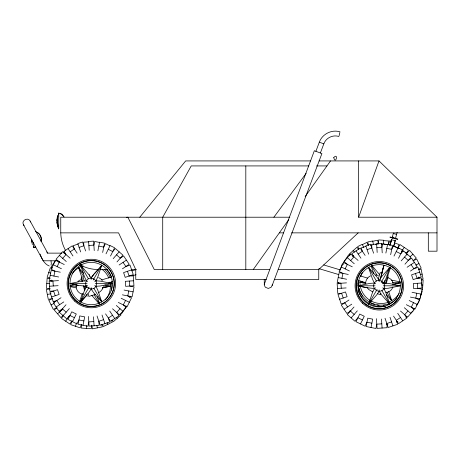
<?xml version="1.0" encoding="UTF-8"?>
<svg xmlns="http://www.w3.org/2000/svg" width="460" height="460" viewBox="0 0 460 460"><rect width="100%" height="100%" fill="white"/><g stroke="black" fill="none" stroke-linecap="round" stroke-linejoin="round"><path stroke-width="0.69" d="M58.322 227.367L57.345 220.834L57.971 215.573M57.345 220.834L57.385 219.512M51.123 281.514L51.215 280.082M81.523 324.576L81.299 328.078L91.321 328.728L91.5 325.927M86.307 328.4L86.491 325.599M338.41 283.866L338.502 282.434M375.601 244.478L378.419 243.921L378.678 239.919L383.692 240.246L383.427 244.243M422.498 290.041L423.154 280.019L421.251 279.893M76.268 284.947C75.382 289.294 78.712 294.158 83.306 294.187M57.046 219.851L57.362 216.884M40.992 241.253C42.113 237.147 39.497 232.576 35.374 231.495M41.227 241.632C42.113 238.228 40.56 234.45 37.525 232.668M264.212 284.395L314.358 150.73L321.908 153.583L272.182 285.441L271.135 287.258L268.266 288.449L265.397 287.258L264.351 285.441L264.212 279.49M272.182 285.441L272.32 284.395M392.897 284.349L400.298 282.779M365.688 283.095C365.683 279.904 367.781 277.075 370.645 275.799M57.161 218.523L57.632 215.59M53.935 276.052L54.918 271.13L51.146 269.267L55.597 260.256L64.273 264.546M83.018 325.254L84.686 316.888L79.764 315.911L78.096 324.271L87.946 326.238L88.809 321.914L93.817 321.586M97.876 250.803L99.596 242.178L104.523 243.162L102.666 252.459M128.76 290.984L127.776 295.912L131.548 297.775L127.098 306.78L118.335 302.45M341.924 278.306L342.907 273.378L339.135 271.515L343.58 262.51L352.262 266.8M371.007 327.503L372.675 319.142L367.747 318.159L366.079 326.519L375.929 328.486L376.792 324.162L381.806 323.84M385.865 253.058L387.584 244.433L392.512 245.41L390.655 254.713M416.743 293.238L415.759 298.16L419.537 300.023L415.087 309.034L406.324 304.704M339.066 135.815L339.854 132.52M51.002 265.029L51.325 263.701L51.02 260.854M381.622 273.66L383.795 265.552M383.887 265.322L380.213 279.542M380.368 278.863L383.991 265.351M390.068 244.731L391.73 239.309M389.982 245.174L391.632 239.28M390.08 245.203L391.546 239.729M393.38 233.065L392.259 237.371L395.565 238.257L397.135 232.386M392.587 238.079L392.869 237.009M392.685 238.102L392.972 237.032M393.616 246.416L395.266 240.252M393.714 246.445L395.364 240.281M378.218 279.174L380.173 272.642L382.07 273.211M380.851 293.359L380.466 294.641L377.303 293.693M383.858 283.331L384.537 281.071M385.394 283.757L387.901 275.39M384.405 289.489L384.83 288.075M386.291 283.199L388.246 276.696M79.706 301.237L82.351 293.457M91.166 287.667L91.166 289.035L88.734 292.64L80.58 301.892A21.177 21.177 0 0 1 80.58 265.213A21.177 21.177 0 0 1 112.343 283.555A21.177 21.177 0 0 1 80.58 301.892L84.519 290.202L86.422 286.292L87.607 285.608M91.166 279.444L91.166 278.07L93.604 274.47L101.758 265.213L97.819 276.903L95.916 280.813L94.725 281.497M379.155 289.915L379.155 291.283L376.717 294.889L368.563 304.146A21.177 21.177 0 0 1 368.563 267.467A21.177 21.177 0 0 1 400.332 285.804A21.177 21.177 0 0 1 368.563 304.146L372.502 292.457L374.405 288.546L375.596 287.862M390.666 267.277L387.791 275.695M71.829 321.316L70.708 324.639L80.218 327.865L81.345 324.541M75.463 326.249L76.59 322.931M129.478 297.557L129.938 296.2M340.193 270.014L342.263 263.902L343.453 264.305M419.083 300.529L419.773 298.494M420.233 297.131L422.309 291.019M428.312 232.863L428.312 251.194L437 251.194L437 217.218L358.633 217.218L379.005 160.925L319.05 160.925M315.888 151.311L319.338 142.169L323.823 143.859C325.887 137.908 332.942 134.481 338.905 136.493M320.373 153.002L323.823 143.859M91.166 278.07L88.734 274.47L80.58 265.213L84.519 276.903L86.422 280.813C82.668 286.775 92.627 292.525 95.916 286.292C99.665 280.33 89.712 274.58 86.422 280.813L82.081 281.117L69.989 283.555L78.073 285.344L86.422 286.292M264.351 283.343L264.753 282.365M379.155 281.692L379.155 280.324L376.717 276.719L368.563 267.467L372.502 279.157L374.405 283.067C370.656 289.029 380.61 294.774 383.899 288.546C387.653 282.584 377.695 276.834 374.405 283.067L370.07 283.371L357.978 285.804L366.062 287.592L374.405 288.546M392.857 286.977C391.949 289.955 389.212 292.364 386.026 292.405M319.395 142.042C322.276 133.963 331.838 129.231 340.015 131.842M103.264 287.184L102.223 289.38L100.585 291.318L98.469 292.859M382.714 283.751L383.899 283.067L385.802 279.157L389.741 267.467L381.587 276.719L379.155 280.324M57.143 266.627L59.369 262.125L56.057 259.216L62.681 251.666L70.11 258.186M72.502 321.678L76.279 314.03L71.777 311.805L67.999 319.453L77.004 323.897L78.959 319.947L83.881 320.93M106.018 253.816L110.107 245.542L114.609 247.767L110.521 256.042M125.551 300.414L123.326 304.917L126.161 307.406L119.537 314.956L112.516 308.792M345.132 268.876L347.357 264.373L344.04 261.464L350.669 253.914L358.098 260.44M360.49 323.926L364.262 316.279L359.76 314.059L355.982 321.701L364.993 326.151L366.942 322.195L371.87 323.179M394.007 256.065L398.09 247.796L402.598 250.016L398.509 258.29M413.54 302.663L411.315 307.165L414.149 309.66L407.52 317.204L400.505 311.041M80.057 302.065L82.173 298.396M80.58 301.892L89.113 287.115M93.225 279.996L101.758 265.213M368.563 304.146L377.096 289.363M381.208 282.244L389.965 267.064M55.579 260.348L51.198 266.915L52.308 267.657M58.914 262.574L59.708 261.378M63.698 315.077L61.479 318.412L69.834 323.99L72.059 320.654M65.653 321.201L69.017 316.158M121.498 313.823L126.672 306.061M343.103 263.091L348.68 254.736L349.79 255.478M401.373 251.718L404.248 247.411M413.804 309.402L414.598 308.211M416.587 305.227L418.979 301.645M253.259 269.525L288.822 219.541M305.141 196.598L330.527 160.925M273.884 217.218L306.09 173.414M139.777 217.218L185.662 160.925L310.442 160.925M91.666 277.081L93.851 274.482M86.796 295.251L80.948 301.955M62.681 258.347L65.998 254.575L63.882 251.407L72.237 245.83L77.136 253.172M66.016 304.756L59.363 312.334L66.907 318.964L69.949 315.497L74.451 317.722M63.135 315.646L69.339 308.585M113.206 258.623L119.163 251.844M116.984 261.935L122.935 255.156L115.391 248.526L112.746 251.539L108.244 249.314M120.014 308.689L116.702 312.466L118.921 315.796L110.567 321.373L105.558 313.864M350.669 260.601L353.981 256.824L351.871 253.661L360.226 248.084L365.125 255.427M353.999 307.01L347.346 314.588L354.896 321.212L357.938 317.751L362.44 319.976M351.124 317.9L357.322 310.839M401.195 260.877L407.152 254.092M404.967 264.189L410.924 257.404L403.374 250.78L400.729 253.793L396.227 251.568M407.997 310.943L404.685 314.715L406.91 318.05L398.555 323.627L393.547 316.118M94.288 273.959L97.98 269.87M278.179 269.525L318.757 269.525L358.173 232.863M63.394 252.563L64.475 251.614M77.843 281.635L79.189 280.462L81.403 279.53M56.603 307.947L54.24 310.023L60.864 317.567L63.227 315.491M57.552 313.795L62.543 309.413M352.44 256.588L353.717 255.467M410.096 256.726L412.936 254.23M405.938 317.279L407.014 316.336M410.786 313.018L412.942 311.127M70.173 251.787L74.353 248.998L73.232 245.697L77.987 244.082M61.002 297.729L53.325 302.853L58.903 311.207L62.405 308.873L66.177 312.185M56.114 307.027L63.79 301.909M119.111 264.994L126.414 260.118M122.44 268.807L129.202 264.299L123.625 255.944L120.29 258.169L116.518 254.851M112.522 315.249L108.341 318.038L109.693 322.023L100.182 325.249L97.043 315.991M358.162 254.041L362.336 251.252L361.221 247.946L365.976 246.336M348.99 299.983L341.314 305.101L346.892 313.455L350.388 311.121L354.166 314.439M344.103 309.281L351.773 304.158M407.1 267.243L414.402 262.373M410.429 271.061L417.185 266.547L411.614 258.192L408.279 260.417L404.507 257.105M400.51 317.503L396.33 320.292L397.681 324.277L388.165 327.497L385.031 318.24M51.077 304.894L54.222 303.335M57.075 307.533L53.302 309.396L48.852 300.386L52.624 298.523L48.3 299.385L46.333 289.536L50.042 288.799M362.348 244.639L366.856 242.414L368.282 245.306M415.788 265.109L418.933 263.551M418.646 269.301L421.159 268.059L416.714 259.049L412.936 260.912L416.248 258.008L409.624 250.458L406.312 253.368L405.116 252.569M396.589 322.058L397.877 321.419M79.109 247.388L83.864 245.778L83.628 242.173L88.642 241.845M51.612 296.982L59.116 294.44L57.506 289.679L49.996 292.226L53.222 301.737L56.827 300.518L59.616 304.692M131.652 269.865L123.579 272.602L125.189 277.357L133.268 274.62L130.042 265.109L125.867 266.524L123.079 262.344M103.586 319.648L98.831 321.264L99.101 325.461L89.079 326.111L88.452 316.451M367.097 249.642L371.853 248.026L371.617 244.421L376.631 244.099M339.595 299.23L347.104 296.688L345.494 291.933L337.985 294.475L341.211 303.991L344.816 302.766L347.605 306.947M419.641 272.119L411.562 274.85L413.178 279.611L421.251 276.874L418.031 267.358L413.856 268.772L411.067 264.598M391.575 321.902L386.82 323.512L387.09 327.716L377.068 328.365L376.441 318.699M101.631 279.921L111.257 277.035M131.876 270.848L135.999 269.606M108.537 282.963L112.665 281.727M131.911 275.954L136.034 274.718M102.327 287.954L110.412 286.166L105.029 285.016M394.231 284.136L400.298 282.791M70.075 285.735L76.13 284.441M95.916 280.813L100.251 281.117L112.343 283.555L100.251 285.988L95.916 286.292L94.725 285.608M102.333 287.891L110.412 286.166L103.35 286.166M366.016 283.642L359.961 282.348L362.652 281.773M383.899 283.067L388.24 283.371L400.332 285.804L388.24 288.242L383.899 288.546L382.714 287.862M47.317 294.463L51.025 293.721M372.761 241.236L377.689 240.252L378.419 243.921M370.679 245.462L372.088 245.18M418.629 269.675L421.118 269.175L423.085 279.024L421.216 279.398M420.239 274.476L422.102 274.102M386.475 324.605L387.878 324.329M35.374 246.888L33.321 247.158L33.321 242.495M35.61 247.267L33.551 247.537L33.551 246.865M126.419 217.333L127.845 217.218L154.278 269.525L269.635 269.525M88.878 245.45L93.886 245.128L94.622 241.46L99.544 242.443M376.861 247.704L381.875 247.376L382.605 243.708L387.533 244.691M58.512 280.617L49.157 281.227L49.806 291.249L53.607 291.002L55.217 295.757M49.479 286.235L58.138 285.677M133.613 280.778L125.304 281.313L125.632 286.327L133.94 285.786L133.291 275.764L129.087 276.034L127.477 271.279M346.495 282.871L337.14 283.475L337.789 293.503L341.59 293.256L343.2 298.011M337.467 288.489L346.127 287.925M421.601 283.026L413.293 283.567L413.615 288.575L421.929 288.04L421.274 278.012L417.076 278.288L415.466 273.533M308.735 165.922L191.233 165.922L162.719 217.218L162.719 269.525M316.486 165.922L326.968 165.922M289.783 217.218L60.749 217.218L60.749 232.863A37.513 37.513 0 0 0 65.7 250.66M60.749 232.863L118.553 232.863L135.752 269.525L135.752 279.467L266.369 279.467M279.346 232.863L283.642 232.863M291.525 232.863L437 232.863M47.725 253.132L61.899 253.132M64.026 253.132L65.441 253.132M55.303 260.791L43.188 260.791L23.471 224.767C20.947 220.541 27.985 216.689 30.182 221.093L47.777 253.23M56.729 260.791L58.15 260.791M100.372 269.525L107.45 269.525M131.29 269.525L136.263 269.525M274.263 279.467L318.757 279.467L318.757 269.525M359.961 282.348L365.608 282.348M392.432 282.348L400.2 282.348M87.055 283.555L69.989 283.555L78.073 285.344M95.277 283.555L112.343 283.555M375.044 285.804L357.978 285.804L366.062 287.592M383.266 285.804L400.332 285.804M70.173 286.166L76.527 286.166M383.663 240.637L388.677 240.965L388.441 244.57L389.798 245.03M381.282 244.105L382.714 244.197M384.146 244.289L388.441 244.57L389.729 240.775L391.086 241.236M421.561 284.947L422.826 285.027M49.91 278.559L47.11 278.38L46.46 288.403L49.962 288.627M46.788 283.389L49.582 283.573M391.563 280.146L400.298 281.917M375.699 274.959L378.327 275.436M386.803 248.36L391.724 249.343L393.438 245.87L397.94 248.095M348.277 274.453L339.175 272.636L337.209 282.486L340.94 283.228L341.268 288.242M338.192 277.558L346.622 279.243M412.045 292.301L421.067 294.101M410.395 297.091L420.084 299.023L422.05 289.173L417.726 288.311L417.404 283.297M98.814 246.111L103.736 247.095L105.455 243.622L109.957 245.847M60.289 272.199L51.186 270.382L49.22 280.232L52.952 280.979L53.279 285.993M50.203 275.31L58.633 276.989M124.062 290.047L133.084 291.847M122.406 294.837L132.1 296.775L134.067 286.925L129.743 286.062L129.415 281.048M70.075 286.597L76.13 287.891M393.294 233.513L396.6 234.399M390.068 236.934L393.214 237.78M395.192 238.309L397.796 239.005M389.976 237.377L397.71 239.453M391.448 239.7L395.278 240.724M384.704 280.749L385.21 280.882M387.929 277.748C390.96 278.426 393.202 281.342 393.15 284.435M323.708 264.937L340.204 269.888M360.134 275.868L367.695 278.139M318.86 268.605L338.796 274.585M358.725 280.565L365.602 282.624M394.318 242.874L399.073 244.49L397.957 247.79L399.148 248.59M393.197 246.18L397.957 247.79L400.068 244.622L408.422 250.2L406.312 253.368L407.732 254.984M52.147 268.329L50.358 267.72L47.133 277.236L50.117 278.248M48.748 272.481L50.537 273.085M49.26 265.978C44.332 264.172 41.825 258.756 40.123 254.133M372.703 291.864L368.742 289.536L367.109 287.598M381.139 281.761L381.869 282.089A3.065 3.065 0 0 1 383.237 283.992M341.36 267.013L349.428 270.998M409.17 300.506L417.312 304.526M53.371 264.764L61.439 268.749M121.181 298.258L129.323 302.277M60.007 213.365L62.353 214.964M374.405 283.067L375.596 283.751M86.422 280.813L87.607 281.497M98.681 277.581L100.763 278.84L102.344 280.56M402.132 250.579L403.328 251.378M347.357 257.692L354.269 263.758M404.34 307.728L410.837 313.433M59.369 255.438L66.28 261.51M116.351 305.474L122.849 311.178M379.005 160.925L437 217.218M371.933 265.541L379.747 274.804M386.199 294.555L391.73 300.685L388.717 291.554M383.899 288.546L385.802 292.457L389.741 304.146L381.587 294.889L379.155 291.283M82.116 278.237L78.643 267.829L83.714 273.447M95.916 286.292L97.819 290.202L101.758 301.892L93.604 292.64L91.166 289.035M98.9 303.485L91.666 295.251M358.679 249.326L356.92 247.319L349.37 253.949L350.25 254.955M353.142 250.637L354.464 252.143M349.933 310.511L350.876 311.592M120.169 313.961L121.037 314.95L113.493 321.574L112.188 320.091M116.397 317.273L117.265 318.262M46.696 251.925L47.443 252.896M23.471 224.767L24.058 225.572M356.046 250.872L360.945 258.209M397.722 313.329L402.736 320.839M68.063 248.618L72.956 255.961M109.739 311.081L114.747 318.584M64.107 216.959L61.841 214.124L58.748 213.083L58.748 228.591M62.784 215.372L63.434 216.441M371.611 265.84L376.901 275.011M386.785 292.129L391.73 300.685M368.563 267.467L376.412 281.06M381.892 290.553L389.741 304.146M80.58 265.213L88.429 278.806M93.909 288.299L101.758 301.892M78.643 267.829L83.588 276.385M94.173 294.728L99.118 303.284M363.779 247.532L362.198 244.335L357.696 246.56L358.938 249.073M111.567 320.373L112.401 322.063L103.396 326.514L102.281 324.254M107.065 322.598L107.899 324.288M53.895 301.099L54.533 302.387M30.182 221.093L30.544 222.025M373.79 273.78L371.185 265.972M373.606 253.213L370.565 244.231L365.809 245.841L368.632 254.173M390.011 317.291L392.926 325.887M85.623 250.959L82.581 241.983L77.82 243.593L80.644 251.925M102.022 315.037L104.937 323.639M97.278 296.654L99.4 303.197M89.154 274.424L89.729 276.345M95.07 294.153L95.185 294.526L88.866 296.424L88.067 293.762M82.834 276.322L84.22 280.945M85.64 285.677L86.227 287.627M81.426 277.173L82.696 281.405M84.117 286.137L85.088 289.369M86.618 294.475L87.164 296.297M81.087 278.478L81.949 281.347M83.243 285.666L84.778 290.789M57.983 227.384L57.362 224.831M32.326 244.599L31.516 239.194M57.345 225.13L57.632 226.452M418.79 276.954L419.072 278.363M373.37 244.289L372.709 240.971L367.781 241.954L368.437 245.232M101.815 324.415L102.304 326.887L92.454 328.848L91.718 325.145M96.887 325.398L97.382 327.865M57.362 225.158L57.046 222.191M31.953 242.305L31.751 239.568M57.029 222.49L57.161 223.847M382.231 252.839L381.616 243.38L376.602 243.702L377.171 252.482M381.495 319.062L382.076 328.037M94.242 250.591L93.627 241.126L88.619 241.454L89.188 250.228M93.506 316.808L94.093 325.789M57.005 220.857L57.046 222.508M358.633 160.925L358.633 217.218M245.812 165.922L245.812 269.525M58.408 213.101L58.408 214.831M58.408 227.188L58.408 228.942M98.25 269.525A37.513 37.513 0 0 1 80.345 264.977M86.141 287.362A3.065 3.065 0 0 1 86.089 285.775M106.634 269.433A24.248 24.248 0 0 1 111.28 276.443M79.494 265.385A22.845 22.845 0 0 1 81.34 264.627M104.316 269.135A22.845 22.845 0 0 1 110.308 277.76M111.446 281.612A22.845 22.845 0 0 1 111.533 290.208M79.471 265.248A23.086 23.086 0 0 1 81.34 264.471M110.003 282.032A21.177 21.177 0 0 1 105.599 299.604M72.019 273.838A21.177 21.177 0 0 1 83.093 265.903M102.126 269.364A21.177 21.177 0 0 1 108.801 278.064M385.952 306.038A24.248 24.248 0 0 1 357.966 290.018M397.216 298.362A22.845 22.845 0 0 1 358.127 281.549M390.902 303.266A23.086 23.086 0 0 1 387.757 304.462M384.485 305.187A23.086 23.086 0 0 1 383.145 305.342M379.132 305.342A23.086 23.086 0 0 1 377.125 305.078M374.52 304.462A23.086 23.086 0 0 1 370.179 302.663M362.618 296.131A23.086 23.086 0 0 1 358.064 283.009M399.125 293.526A21.177 21.177 0 0 1 371.151 301.018M369.961 300.334A21.177 21.177 0 0 1 360.007 280.968M360.87 276.201A21.177 21.177 0 0 1 362.463 272.36M57.046 219.523L57.005 221.185L57.046 219.535M333.736 157.613C335.679 165.41 338.721 152.093 333.736 157.613M362.629 303.347A24.248 24.248 0 0 0 402.908 291.445A24.248 24.248 0 0 0 372.462 262.516A24.248 24.248 0 0 0 362.629 303.347M366.867 304.917A22.845 22.845 0 0 0 402.149 286.994A22.845 22.845 0 0 0 368.989 265.403A22.845 22.845 0 0 0 366.867 304.917M362.831 302.128A23.086 23.086 0 0 0 401.453 291.778A23.086 23.086 0 0 0 373.181 263.505A23.086 23.086 0 0 0 362.831 302.128M74.646 301.099A24.248 24.248 0 0 0 114.925 289.196A24.248 24.248 0 0 0 84.473 260.262A24.248 24.248 0 0 0 74.646 301.099M78.879 302.663A22.845 22.845 0 0 0 114.16 284.746A22.845 22.845 0 0 0 81 263.149A22.845 22.845 0 0 0 78.879 302.663M74.842 299.88A23.086 23.086 0 0 0 113.465 289.53A23.086 23.086 0 0 0 85.192 261.257A23.086 23.086 0 0 0 74.842 299.88"/></g></svg>
